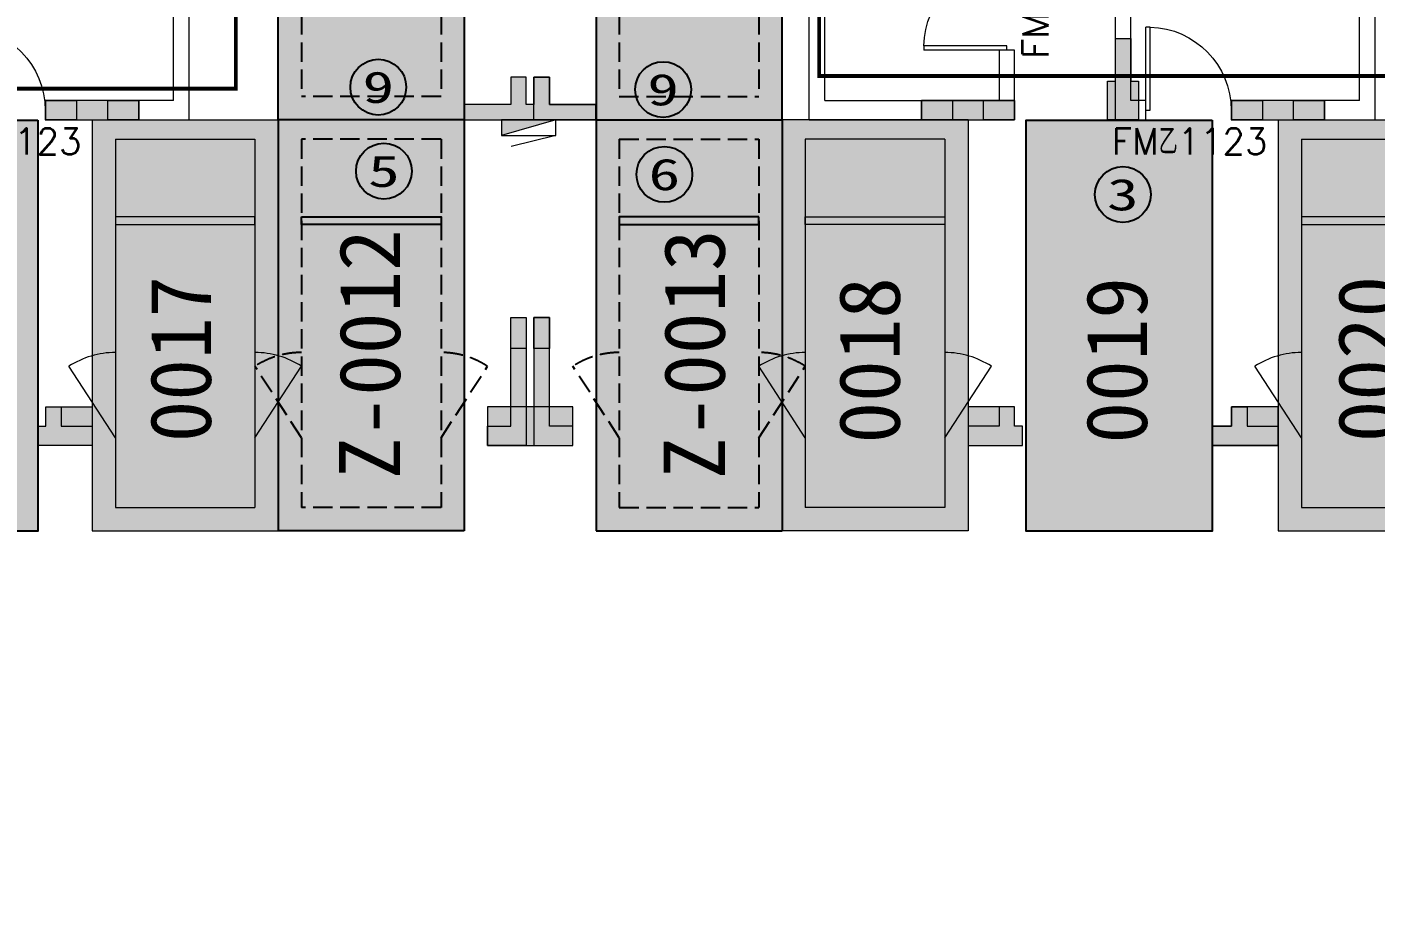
# Model space of a CAD drawing. Extents: x -264757 to 1033689, y 4049843 to 4347093.
# Drawn here: x -9831 to 7561, y 4296979 to 4308511 of the extents above; entities that cross this region are included whole.
import ezdxf
from ezdxf.enums import TextEntityAlignment as Align

# ---------------------------------------------------------------- set-up
doc = ezdxf.new("R2010")
doc.units = 0
doc.header["$LTSCALE"] = 1000
doc.header["$MEASUREMENT"] = 0
doc.linetypes.add('AX-01DK-PB01$1$A-001-车位参照B1$0$A-001-车位参照B1$0$A-001-车位参照B1$0$A-H4-001-基本图形$0$A-001-车位B1$0$DASH', pattern=[0.35, 0.25, -0.1])
doc.linetypes.add('DASH', pattern=[0.35, 0.25, -0.1])
doc.layers.add('AX-01DK-PB01$0$AX-001DK-01-PB01-02$0$A-3-WinF(Text)', color=8, linetype='Continuous', plot=False)
for name, color, linetype in [('不利因素1-紧邻消火栓', 7, 'Continuous'), ('不利因素3-紧邻房间出入口', 7, 'Continuous'), ('不利因素5-单面靠墙', 7, 'Continuous'), ('不利因素6-双面靠墙', 7, 'Continuous'), ('不可售车位', 255, 'Continuous'), ('子母车位', 7, 'Continuous'), ('普通车位', 7, 'Continuous')]:
    doc.layers.add(name, color=color, linetype=linetype)
doc.layers.add('无关图层', color=8, linetype='Continuous', lineweight=0)
doc.layers.add('车位归属楼栋范围线', color=7, linetype='Continuous', true_color=0x19e6c7)
doc.styles.add('AX-01DK-PB01$0$AX-001DK-01-PB01-02$0$_TCH_WINDOW', font='SIMPLEX', dxfattribs={"bigfont": 'GBCBIG'})
doc.styles.add('AX-ACK-BIANH1$0$黑体', font='simhei.ttf')
doc.styles.add('SX-ACK-PB01-WNC-ALL$0$黑体', font='simhei.ttf')
doc.styles.add('黑体', font='simhei.ttf')

# ---------------------------------------------------------------- blocks, each defined once
blk = doc.blocks.new('20200722.21175556')
at = {"layer": '不利因素1-紧邻消火栓', "true_color": 0x3c6a45}
h = blk.add_hatch(color=97, dxfattribs=at)
h.dxf.hatch_style = 1
edge = h.paths.add_edge_path()
edge.add_arc((360, 360), 360, 0, 360)
at = {"layer": '不利因素1-紧邻消火栓'}
blk.add_circle((360, 360), 360, dxfattribs=at)
at = {"layer": '不利因素1-紧邻消火栓', "style": '黑体', "width": 1.390625}
blk.add_text('9', height=407, dxfattribs=at).set_placement((156, 156), (564, 156), align=Align.FIT)
blk = doc.blocks.new('SX-ACK-PB01-WNC-ALL$0$20200722.21182536')
at = {"layer": '不利因素3-紧邻房间出入口', "true_color": 0xe4d218}
h = blk.add_hatch(color=52, dxfattribs=at)
h.dxf.hatch_style = 1
edge = h.paths.add_edge_path()
edge.add_arc((360, 360), 360, 0, 360)
at = {"layer": '不利因素3-紧邻房间出入口'}
blk.add_circle((360, 360), 360, dxfattribs=at)
at = {"layer": '不利因素3-紧邻房间出入口', "style": 'SX-ACK-PB01-WNC-ALL$0$黑体', "width": 1.390625}
blk.add_text('3', height=407, dxfattribs=at).set_placement((156, 156), (564, 156), align=Align.FIT)
blk = doc.blocks.new('SX-ACK-PB01-WNC-ALL$0$20200722.21183209')
at = {"layer": '不利因素5-单面靠墙', "true_color": 0x6d711d}
h = blk.add_hatch(color=66, dxfattribs=at)
h.dxf.hatch_style = 1
edge = h.paths.add_edge_path()
edge.add_arc((360, 360), 360, 0, 360)
at = {"layer": '不利因素5-单面靠墙'}
blk.add_circle((360, 360), 360, dxfattribs=at)
at = {"layer": '不利因素5-单面靠墙', "style": 'SX-ACK-PB01-WNC-ALL$0$黑体', "width": 1.390625}
blk.add_text('5', height=407, dxfattribs=at).set_placement((156, 156), (564, 156), align=Align.FIT)
blk = doc.blocks.new('SX-ACK-PB01-WNC-ALL$0$20200722.21183455')
at = {"layer": '不利因素6-双面靠墙', "true_color": 0xf2b47b}
h = blk.add_hatch(color=31, dxfattribs=at)
h.dxf.hatch_style = 1
edge = h.paths.add_edge_path()
edge.add_arc((360, 360), 360, 0, 360)
at = {"layer": '不利因素6-双面靠墙'}
blk.add_circle((360, 360), 360, dxfattribs=at)
at = {"layer": '不利因素6-双面靠墙', "style": 'SX-ACK-PB01-WNC-ALL$0$黑体', "width": 1.390625}
blk.add_text('6', height=407, dxfattribs=at).set_placement((156, 156), (564, 156), align=Align.FIT)
blk = doc.blocks.new('销控车位')
at = {"layer": '不可售车位', "true_color": 0x757b8a}
h = blk.add_hatch(color=8, dxfattribs=at)
h.dxf.hatch_style = 1
h.paths.add_polyline_path([(2400, 0), (2400, -5300), (0, -5300), (0, 0)])
at = {"layer": '不可售车位', "color": 8, "true_color": 0x757b8a}
blk.add_lwpolyline([(2400, 0), (2400, -5300), (0, -5300), (0, 0)], close=True, dxfattribs=at)
blk = doc.blocks.new('AX-01DK-PB01$0$$DorLib2D$00000001')
at = {"layer": '无关图层'}
for p, q in [((0.45, 0.975), (0.5, 0.975)), ((0.45, 0), (0.45, 0.975)), ((0.5, 0), (0.5, 0.975)), ((0.5, 0), (0.45, 0))]:
    blk.add_line(p, q, dxfattribs=at)
at = {"layer": '无关图层', "lineweight": 13}
blk.add_arc((0.475, 0), 0.975, 91.4693, 180, dxfattribs=at)
blk = doc.blocks.new('PX-03CK-XHS$1$$TWTSYS$00000508')
at = {"layer": '无关图层'}
for p, q in [((-0.5, 0.5), (0.324, 1.224)), ((-0.5, 0.5), (-0.5, -0.5)), ((-0.5, -0.5), (0.5, 0.5)), ((0.5, 0.5), (-0.5, 0.5)), ((0.5, -0.5), (0.5, 0.5)), ((-0.5, -0.5), (0.5, -0.5))]:
    blk.add_line(p, q, dxfattribs=at)
blk.add_solid([(0.5, -0.5), (0.5, 0.5), (-0.5, -0.5)], dxfattribs=at)
blk = doc.blocks.new('A$C7e5eb487')
at = {"layer": '普通车位', "true_color": 0xf18f8e}
h = blk.add_hatch(color=11, dxfattribs=at)
h.dxf.hatch_style = 1
h.paths.add_polyline_path([(2400, 0), (2400, -5300), (0, -5300), (0, 0)])
blk = doc.blocks.new('A$C741380cb')
at = {"layer": '子母车位', "true_color": 0x0617f9}
h = blk.add_hatch(color=5, dxfattribs=at)
h.dxf.hatch_style = 1
h.paths.add_polyline_path([(2400, 0), (2400, -10400), (0, -10400), (0, 0)])

msp = doc.modelspace()

# ---------------------------------------------------------------- hatches: boundary and pattern name
at = {"layer": '无关图层'}
for points in [[(4111, 4307812.6), (4211, 4307812.6), (4211, 4308362.6), (4411, 4308362.6), (4411, 4307812.6), (4511, 4307812.6), (4511, 4307312.6), (4111, 4307312.6)], [(-2489.7, 4307512.6), (-3089.7, 4307512.6), (-3089.7, 4307862.6), (-3289.7, 4307862.6), (-3289.9, 4307512.6), (-3389.7, 4307512.6), (-3389.9, 4307862.6), (-3589.7, 4307862.6), (-3589.7, 4307512.6), (-4189.9, 4307512.6), (-4189.9, 4307312.6), (-2489.7, 4307312.6)], [(-9589.7, 4307562.6), (-9189.7, 4307563.1), (-9189.7, 4307312.1), (-9589.7, 4307311.5)], [(-8789, 4307562.6), (-8389, 4307563.1), (-8389, 4307312.1), (-8789, 4307311.5)], [(1710.3, 4307562.6), (2110.3, 4307563.1), (2110.3, 4307312.1), (1710.3, 4307311.5)], [(2511, 4307562.6), (2911, 4307563.1), (2911, 4307312.1), (2511, 4307311.5)], [(5710.3, 4307562.6), (6110.3, 4307563.1), (6110.3, 4307312.1), (5710.3, 4307311.5)], [(6511, 4307562.6), (6911, 4307563.1), (6911, 4307312.1), (6511, 4307311.5)], [(-3389.4, 4304762.6), (-3389.7, 4304362.6), (-3589.9, 4304362.6), (-3589.6, 4304762.6)], [(-3089.4, 4304762.6), (-3089.7, 4304362.6), (-3289.9, 4304362.6), (-3289.6, 4304762.6)], [(-9588.7, 4303612.6), (-8988.7, 4303612.6), (-8988.7, 4303112.6), (-9588.7, 4303112.6), (-9688.7, 4303112.6), (-9688.6, 4303362.6), (-9588.7, 4303362.6)], [(-2789.7, 4303613.6), (-3889.7, 4303613.6), (-3889.7, 4303113.6), (-2789.7, 4303113.6)], [(2911.3, 4303612.6), (2311.3, 4303612.6), (2311.3, 4303112.6), (2911.3, 4303112.6), (3011.3, 4303112.6), (3011.1, 4303362.6), (2911.3, 4303362.6)], [(6311.7, 4303612.6), (5711.7, 4303612.6), (5711.7, 4303362.6), (5461.3, 4303362.6), (5461.3, 4303112.6), (6311.7, 4303112.6)]]:
    msp.add_hatch(color=256, dxfattribs=at).paths.add_polyline_path(points)
h = msp.add_hatch(color=256, dxfattribs=at)
h.dxf.hatch_style = 1
h.paths.add_polyline_path([(-3289.9, 4307862.6), (-3089.9, 4307862.6), (-3089.9, 4307512.6), (-2489.9, 4307512.6), (-2489.9, 4307312.6), (-3289.9, 4307312.6)])
h = msp.add_hatch(color=256, dxfattribs=at)
h.dxf.hatch_style = 1
h.paths.add_polyline_path([(-8389, 4307563.1), (-9589.7, 4307563.1), (-9589.7, 4307311.5), (-8389, 4307311.5)])
h = msp.add_hatch(color=256, dxfattribs=at)
h.dxf.hatch_style = 1
h.paths.add_polyline_path([(2911, 4307562.6), (1710.3, 4307562.6), (1710.3, 4307311.5), (2911, 4307311.5)])
h = msp.add_hatch(color=256, dxfattribs=at)
h.dxf.hatch_style = 1
h.paths.add_polyline_path([(6911, 4307563.1), (5710.3, 4307563.1), (5710.3, 4307311.5), (6911, 4307311.5)])
h = msp.add_hatch(color=256, dxfattribs=at)
h.dxf.hatch_style = 1
h.paths.add_polyline_path([(-3889.7, 4303112.6), (-3889.7, 4303362.6), (-3589.7, 4303362.6), (-3589.7, 4304762.6), (-3389.7, 4304762.6), (-3389.7, 4303112.6)])
h = msp.add_hatch(color=256, dxfattribs=at)
h.dxf.hatch_style = 1
h.paths.add_polyline_path([(-2789.7, 4303112.6), (-2789.7, 4303362.6), (-3089.7, 4303362.6), (-3089.7, 4304762.6), (-3289.7, 4304762.6), (-3289.7, 4303112.6)])
h = msp.add_hatch(color=256, dxfattribs=at)
h.dxf.hatch_style = 1
h.paths.add_polyline_path([(-9688.7, 4303112.6), (-9688.7, 4303362.6), (-9588.7, 4303362.6), (-9588.7, 4303612.6), (-9388.7, 4303612.6), (-9388.7, 4303362.6), (-8988.7, 4303362.6), (-8988.7, 4303112.6), (-9388.7, 4303112.6)])
h = msp.add_hatch(color=256, dxfattribs=at)
h.dxf.hatch_style = 1
h.paths.add_polyline_path([(3011.3, 4303112.6), (3011.3, 4303362.6), (2911.3, 4303362.6), (2911.3, 4303612.6), (2711.3, 4303612.6), (2711.3, 4303362.6), (2311.3, 4303362.6), (2311.3, 4303112.6), (2711.3, 4303112.6)])
h = msp.add_hatch(color=256, dxfattribs=at)
h.dxf.hatch_style = 1
h.paths.add_polyline_path([(5461.3, 4303112.6), (5461.3, 4303362.6), (5711.3, 4303362.6), (5711.3, 4303612.6), (5911.3, 4303612.6), (5911.3, 4303362.6), (6311.3, 4303362.6), (6311.3, 4303112.6), (5911.3, 4303112.6)])

# ---------------------------------------------------------------- linework, layer by layer
at = {"layer": '子母车位', "color": 8, "linetype": 'AX-01DK-PB01$1$A-001-车位参照B1$0$A-001-车位参照B1$0$A-001-车位参照B1$0$A-H4-001-基本图形$0$A-001-车位B1$0$DASH'}
for p, q in [((-6288.8, 4312162.6), (-6288.8, 4307612.6, 0)), ((-4488.8, 4312162.6), (-4488.8, 4307612.6, 0)), ((-2188.9, 4312162.6), (-2188.9, 4307612.6, 0)), ((-388.9, 4312162.6), (-388.9, 4307612.6, 0)), ((-4488.8, 4307612.6, 0), (-6288.8, 4307612.6, 0)), ((-2188.9, 4307612.6, 0), (-388.9, 4307612.6, 0)), ((-4488.9, 4307062.6, 0), (-6288.9, 4307062.6, 0)), ((-6288.9, 4307062.6, 0), (-6288.9, 4302312.6)), ((-4488.9, 4307062.6, 0), (-4488.9, 4302312.6)), ((-2188.8, 4307062.6, 0), (-388.8, 4307062.6, 0)), ((-2188.8, 4307062.6, 0), (-2188.8, 4302312.6)), ((-388.8, 4307062.6, 0), (-388.8, 4302312.6)), ((-4488.9, 4302312.6), (-6288.9, 4302312.6)), ((-2188.8, 4302312.6), (-388.8, 4302312.6))]:
    msp.add_line(p, q, dxfattribs=at)
at = {"layer": '子母车位', "color": 83}
for p, q in [((-6588.9, 4307312.6, 0), (-6588.9, 4302012.6)), ((-4188.9, 4307312.6, 0), (-6588.9, 4307312.6, 0)), ((-4188.9, 4307312.6, 0), (-4188.9, 4302012.6)), ((-2488.8, 4307312.6, 0), (-2488.8, 4302012.6)), ((-2488.8, 4307312.6, 0), (-88.8, 4307312.6, 0)), ((-88.8, 4307312.6, 0), (-88.8, 4302012.6)), ((-4188.9, 4302012.6), (-6588.9, 4302012.6)), ((-2488.8, 4302012.6), (-88.8, 4302012.6))]:
    msp.add_line(p, q, dxfattribs=at)
for points in [[(-6588.8, 4312412.6), (-4188.8, 4312412.6), (-4188.8, 4307312.6), (-6588.8, 4307312.6)], [(-88.9, 4312412.6), (-2488.9, 4312412.6), (-2488.8, 4307312.6), (-88.8, 4307312.6)]]:
    msp.add_lwpolyline(points, close=True, dxfattribs=at)
at = {"layer": '子母车位', "elevation": 0}
for points in [[(-6288.9, 4306062.6), (-4488.9, 4306062.6), (-4488.9, 4305962.6), (-6288.9, 4305962.6)], [(-388.8, 4306062.6), (-2188.8, 4306062.6), (-2188.8, 4305962.6), (-388.8, 4305962.6)]]:
    msp.add_lwpolyline(points, close=True, dxfattribs=at)
at = {"layer": '子母车位', "linetype": 'AX-01DK-PB01$1$A-001-车位参照B1$0$A-001-车位参照B1$0$A-001-车位参照B1$0$A-H4-001-基本图形$0$A-001-车位B1$0$DASH', "elevation": 0}
for points in [[(-6288.9, 4303212.6), (-6888.9, 4304134.6)], [(-4488.9, 4303212.6), (-3888.9, 4304134.6)], [(-2188.8, 4303212.6), (-2788.8, 4304134.6)], [(-388.8, 4303212.6), (211.2, 4304134.6)]]:
    msp.add_lwpolyline(points, dxfattribs=at)
at = {"layer": '子母车位', "linetype": 'AX-01DK-PB01$1$A-001-车位参照B1$0$A-001-车位参照B1$0$A-001-车位参照B1$0$A-H4-001-基本图形$0$A-001-车位B1$0$DASH'}
for centre, start, end in [((-6288.9, 4303212.6), 90, 123.05573), ((-4488.9, 4303212.6), 56.94427, 90), ((-2188.8, 4303212.6), 90, 123.05573), ((-388.8, 4303212.6), 56.94427, 90)]:
    msp.add_arc(centre, 1100, start, end, dxfattribs=at)
at = {"layer": '无关图层'}
for p, q in [((-7738.7, 4307312.6), (-7738.7, 4311812.6)), ((261.1, 4307312.6), (261.1, 4311812.6)), ((7561.3, 4307312.6), (7561.3, 4311812.6)), ((-7938.7, 4307562.6), (-7938.7, 4311612.6)), ((4211.5, 4307312.6), (4211.5, 4311612.6)), ((4411.5, 4307562.6), (4411.5, 4311612.6)), ((7361.3, 4307562.6), (7361.3, 4311612.6)), ((461.1, 4307562.6), (461.1, 4311412.6)), ((2911, 4308212.6), (2711, 4308212.6)), ((2711, 4308212.6), (2711, 4307562.6)), ((2911, 4307312.6), (2911, 4308212.6)), ((-7938.7, 4307562.6), (-9595.2, 4307562.6)), ((-9595.2, 4307562.6), (-9595.2, 4307312.6)), ((461.1, 4307562.6), (2711, 4307562.6)), ((4604.8, 4307562.6), (4411.5, 4307562.6)), ((4604.8, 4307312.6), (4604.8, 4307562.6)), ((7361.3, 4307562.6), (5704.8, 4307562.6)), ((5704.8, 4307562.6), (5704.8, 4307312.6)), ((-9595.2, 4307312.6), (-7738.7, 4307312.6)), ((-8988.9, 4307312.6), (-8988.9, 4302012.6, 0)), ((-8988.9, 4307312.6), (-6588.9, 4307312.6)), ((-6588.9, 4307312.6), (-6588.9, 4302012.6, 0)), ((-88.8, 4307312.6), (-88.8, 4302012.6, 0)), ((2311.2, 4307312.6), (-88.8, 4307312.6)), ((261.1, 4307312.6), (2911, 4307312.6)), ((2311.2, 4307312.6), (2311.2, 4302012.6, 0)), ((4211.5, 4307312.6), (4604.8, 4307312.6)), ((5704.8, 4307312.6), (7561.3, 4307312.6)), ((6311.1, 4307312.6), (6311.1, 4302012.6, 0)), ((6311.1, 4307312.6), (8711.1, 4307312.6)), ((-8688.9, 4307062.6), (-6888.9, 4307062.6)), ((-8688.9, 4307062.6), (-8688.9, 4302312.6, 0)), ((-6888.9, 4307062.6), (-6888.9, 4302312.6, 0)), ((2011.2, 4307062.6), (211.2, 4307062.6)), ((211.2, 4307062.6), (211.2, 4302312.6, 0)), ((2011.2, 4307062.6), (2011.2, 4302312.6, 0)), ((6611.1, 4307062.6), (8411.1, 4307062.6)), ((6611.1, 4307062.6), (6611.1, 4302312.6, 0)), ((211.2, 4306062.6), (2011.2, 4306062.6)), ((211.2, 4305962.6), (211.2, 4306062.6)), ((2011.2, 4306062.6), (2011.2, 4305962.6)), ((2011.2, 4305962.6), (211.2, 4305962.6)), ((211.2, 4303212.6), (-388.8, 4304134.6)), ((2011.2, 4303212.6), (2611.2, 4304134.6)), ((-8688.9, 4302312.6, 0), (-6888.9, 4302312.6, 0)), ((2011.2, 4302312.6, 0), (211.2, 4302312.6, 0)), ((6611.1, 4302312.6, 0), (8411.1, 4302312.6, 0)), ((-8988.9, 4302012.6, 0), (-6588.9, 4302012.6, 0)), ((2311.2, 4302012.6, 0), (-88.8, 4302012.6, 0)), ((6311.1, 4302012.6, 0), (8711.1, 4302012.6, 0))]:
    msp.add_line(p, q, dxfattribs=at)
for points in [[(4111, 4307812.6), (4211, 4307812.6), (4211, 4308362.6), (4411, 4308362.6), (4411, 4307812.6), (4511, 4307812.6), (4511, 4307312.6), (4111, 4307312.6)], [(-2489.7, 4307512.6), (-3089.7, 4307512.6), (-3089.7, 4307862.6), (-3289.7, 4307862.6), (-3289.9, 4307512.6), (-3389.7, 4307512.6), (-3389.9, 4307862.6), (-3589.7, 4307862.6), (-3589.7, 4307512.6), (-4189.9, 4307512.6), (-4189.9, 4307312.6), (-2489.7, 4307312.6)], [(-3289.9, 4307862.6), (-3089.9, 4307862.6), (-3089.9, 4307512.6), (-2489.9, 4307512.6), (-2489.9, 4307312.6), (-3289.9, 4307312.6)], [(-9589.7, 4307562.6), (-9189.7, 4307563.1), (-9189.7, 4307312.1), (-9589.7, 4307311.5)], [(-8389, 4307563.1), (-9589.7, 4307563.1), (-9589.7, 4307311.5), (-8389, 4307311.5)], [(-8789, 4307562.6), (-8389, 4307563.1), (-8389, 4307312.1), (-8789, 4307311.5)], [(1710.3, 4307562.6), (2110.3, 4307563.1), (2110.3, 4307312.1), (1710.3, 4307311.5)], [(2911, 4307562.6), (1710.3, 4307562.6), (1710.3, 4307311.5), (2911, 4307311.5)], [(2511, 4307562.6), (2911, 4307563.1), (2911, 4307312.1), (2511, 4307311.5)], [(5710.3, 4307562.6), (6110.3, 4307563.1), (6110.3, 4307312.1), (5710.3, 4307311.5)], [(6911, 4307563.1), (5710.3, 4307563.1), (5710.3, 4307311.5), (6911, 4307311.5)], [(6511, 4307562.6), (6911, 4307563.1), (6911, 4307312.1), (6511, 4307311.5)], [(-6888.9, 4306062.6), (-8688.9, 4306062.6), (-8688.9, 4305962.6), (-6888.9, 4305962.6)], [(8411.1, 4306062.6), (6611.1, 4306062.6), (6611.1, 4305962.6), (8411.1, 4305962.6)], [(-3889.7, 4303112.6), (-3889.7, 4303362.6), (-3589.7, 4303362.6), (-3589.7, 4304762.6), (-3389.7, 4304762.6), (-3389.7, 4303112.6)], [(-3389.4, 4304762.6), (-3389.7, 4304362.6), (-3589.9, 4304362.6), (-3589.6, 4304762.6)], [(-3089.4, 4304762.6), (-3089.7, 4304362.6), (-3289.9, 4304362.6), (-3289.6, 4304762.6)], [(-2789.7, 4303112.6), (-2789.7, 4303362.6), (-3089.7, 4303362.6), (-3089.7, 4304762.6), (-3289.7, 4304762.6), (-3289.7, 4303112.6)], [(-9688.7, 4303112.6), (-9688.7, 4303362.6), (-9588.7, 4303362.6), (-9588.7, 4303612.6), (-9388.7, 4303612.6), (-9388.7, 4303362.6), (-8988.7, 4303362.6), (-8988.7, 4303112.6), (-9388.7, 4303112.6)], [(-9588.7, 4303612.6), (-8988.7, 4303612.6), (-8988.7, 4303112.6), (-9588.7, 4303112.6), (-9688.7, 4303112.6), (-9688.6, 4303362.6), (-9588.7, 4303362.6)], [(-2789.7, 4303613.6), (-3889.7, 4303613.6), (-3889.7, 4303113.6), (-2789.7, 4303113.6)], [(3011.3, 4303112.6), (3011.3, 4303362.6), (2911.3, 4303362.6), (2911.3, 4303612.6), (2711.3, 4303612.6), (2711.3, 4303362.6), (2311.3, 4303362.6), (2311.3, 4303112.6), (2711.3, 4303112.6)], [(2911.3, 4303612.6), (2311.3, 4303612.6), (2311.3, 4303112.6), (2911.3, 4303112.6), (3011.3, 4303112.6), (3011.1, 4303362.6), (2911.3, 4303362.6)], [(5461.3, 4303112.6), (5461.3, 4303362.6), (5711.3, 4303362.6), (5711.3, 4303612.6), (5911.3, 4303612.6), (5911.3, 4303362.6), (6311.3, 4303362.6), (6311.3, 4303112.6), (5911.3, 4303112.6)], [(6311.7, 4303612.6), (5711.7, 4303612.6), (5711.7, 4303362.6), (5461.3, 4303362.6), (5461.3, 4303112.6), (6311.7, 4303112.6)]]:
    msp.add_lwpolyline(points, close=True, dxfattribs=at)
for points in [[(-8688.9, 4303212.6), (-9288.9, 4304134.6)], [(-6888.9, 4303212.6), (-6288.9, 4304134.6)], [(6611.1, 4303212.6), (6011.1, 4304134.6)]]:
    msp.add_lwpolyline(points, dxfattribs=at)
for centre, start, end in [((-8688.9, 4303212.6, 0), 90, 123.05573), ((-6888.9, 4303212.6, 0), 56.94427, 90), ((6611.1, 4303212.6, 0), 90, 123.05573)]:
    msp.add_arc(centre, 1100, start, end, dxfattribs=at)
for centre, major_axis, start_param, end_param in [((211.2, 4303212.6, 0), (-271.6, 1066), -0.2494439, 0.3274875), ((2011.2, 4303212.6, 0), (363.9, 1038.1), -0.2397716, 0.3371598)]:
    msp.add_ellipse(centre, major_axis=major_axis, ratio=1, start_param=start_param, end_param=end_param, dxfattribs=at)
at = {"layer": '车位归属楼栋范围线', "linetype": 'DASH', "ltscale": 5, "const_width": 50}
msp.add_lwpolyline([(-30040.1, 4307786), (-22180.7, 4307786), (-22180.7, 4312789.5), (-14943.1, 4312789.5), (-14943.1, 4307715.7), (-7136.3, 4307715.7), (-7136.3, 4312856.2), (390.6, 4312856.2), (390.6, 4307878.3), (8352.1, 4307878.3), (8352.1, 4312829.7), (15349.9, 4312829.7), (15349.9, 4307756.3), (23347.2, 4307756.3), (23347.2, 4312762.9), (26519, 4312762.9), (26519, 4308301.3), (34710.6, 4308301.3), (34710.6, 4256608.1)], dxfattribs=at)

# ---------------------------------------------------------------- block references
at = {"layer": '不利因素1-紧邻消火栓'}
for p in [(-5657.7, 4307375.1, 0), (-1983.3, 4307343.7, 0)]:
    msp.add_blockref('20200722.21175556', p, dxfattribs=at)
at = {"layer": '不利因素3-紧邻房间出入口'}
msp.add_blockref('SX-ACK-PB01-WNC-ALL$0$20200722.21182536', (3947.4, 4305989.6, 0), dxfattribs=at)
at = {"layer": '不利因素5-单面靠墙'}
msp.add_blockref('SX-ACK-PB01-WNC-ALL$0$20200722.21183209', (-5585.5, 4306292.1, 0), dxfattribs=at)
at = {"layer": '不利因素6-双面靠墙'}
msp.add_blockref('SX-ACK-PB01-WNC-ALL$0$20200722.21183455', (-1967.3, 4306250.2, 0), dxfattribs=at)
at = {"layer": '不可售车位'}
for p in [(-12088.8, 4307307.8), (3061.3, 4307307.8)]:
    msp.add_blockref('销控车位', p, dxfattribs=at)
at = {"layer": '子母车位', "extrusion": (0, 0, -1), "zscale": -1, "rotation": 180.0000000000001}
msp.add_blockref('A$C741380cb', (6588.9, 4302012.6), dxfattribs=at)
at = {"layer": '子母车位', "rotation": 180.0000000000001}
msp.add_blockref('A$C741380cb', (-88.8, 4302012.6), dxfattribs=at)
at = {"layer": '无关图层'}
ref = msp.add_blockref('AX-01DK-PB01$0$$DorLib2D$00000001', (2811, 4308762.6), dxfattribs=dict(at, xscale=-1100, yscale=1100, zscale=200, rotation=89.9999999998635))
ref.add_attrib('A', 'FM乙1123', (3349.9, 4308101.5), dxfattribs={"layer": 'AX-01DK-PB01$0$AX-001DK-01-PB01-02$0$A-3-WinF(Text)', "height": 337.59, "rotation": 90, "style": 'AX-01DK-PB01$0$AX-001DK-01-PB01-02$0$_TCH_WINDOW'})
ref = msp.add_blockref('AX-01DK-PB01$0$$DorLib2D$00000001', (-10145.2, 4307437.6), dxfattribs=dict(at, xscale=1100, yscale=-1100, zscale=250, rotation=179.9999999995595))
ref.add_attrib('A', 'FM乙1123', (-11136.2, 4306867.3), dxfattribs={"layer": 'AX-01DK-PB01$0$AX-001DK-01-PB01-02$0$A-3-WinF(Text)', "height": 337.59, "rotation": 360, "style": 'AX-01DK-PB01$0$AX-001DK-01-PB01-02$0$_TCH_WINDOW'})
ref = msp.add_blockref('AX-01DK-PB01$0$$DorLib2D$00000001', (5154.8, 4307437.6), dxfattribs=dict(at, xscale=1100, yscale=-1100, zscale=250, rotation=179.9999999995595))
ref.add_attrib('A', 'FM乙1123', (4163.8, 4306867.3), dxfattribs={"layer": 'AX-01DK-PB01$0$AX-001DK-01-PB01-02$0$A-3-WinF(Text)', "height": 337.59, "rotation": 360, "style": 'AX-01DK-PB01$0$AX-001DK-01-PB01-02$0$_TCH_WINDOW'})
at = {"layer": '无关图层', "xscale": -700, "yscale": -200, "zscale": 700}
msp.add_blockref('PX-03CK-XHS$1$$TWTSYS$00000508', (-3358.1, 4307212.6), dxfattribs=at)
at = {"layer": '普通车位', "rotation": 180}
for p in [(-6588.9, 4302012.6, 0), (8711.1, 4302012.6, 0)]:
    msp.add_blockref('A$C7e5eb487', p, dxfattribs=at)
at = {"layer": '普通车位', "extrusion": (0, 0, -1), "zscale": -0.9999999999999998, "rotation": 180}
msp.add_blockref('A$C7e5eb487', (88.8, 4302012.6, 0), dxfattribs=at)

# ---------------------------------------------------------------- texts
at = {"layer": '无关图层', "style": 'AX-ACK-BIANH1$0$黑体'}
for s, p in [('Z-0012', (-5016.1, 4302682.1)), ('Z-0013', (-827.2, 4302682.1, 0)), ('0017', (-7456.8, 4303155.2)), ('0018', (1430.5, 4303138.9)), ('0019', (4619.7, 4303138.9)), ('0020', (7868.9, 4303155.2))]:
    msp.add_text(s, height=788.61, rotation=90, dxfattribs=at).set_placement(p)

doc.saveas('drawing.dxf')
